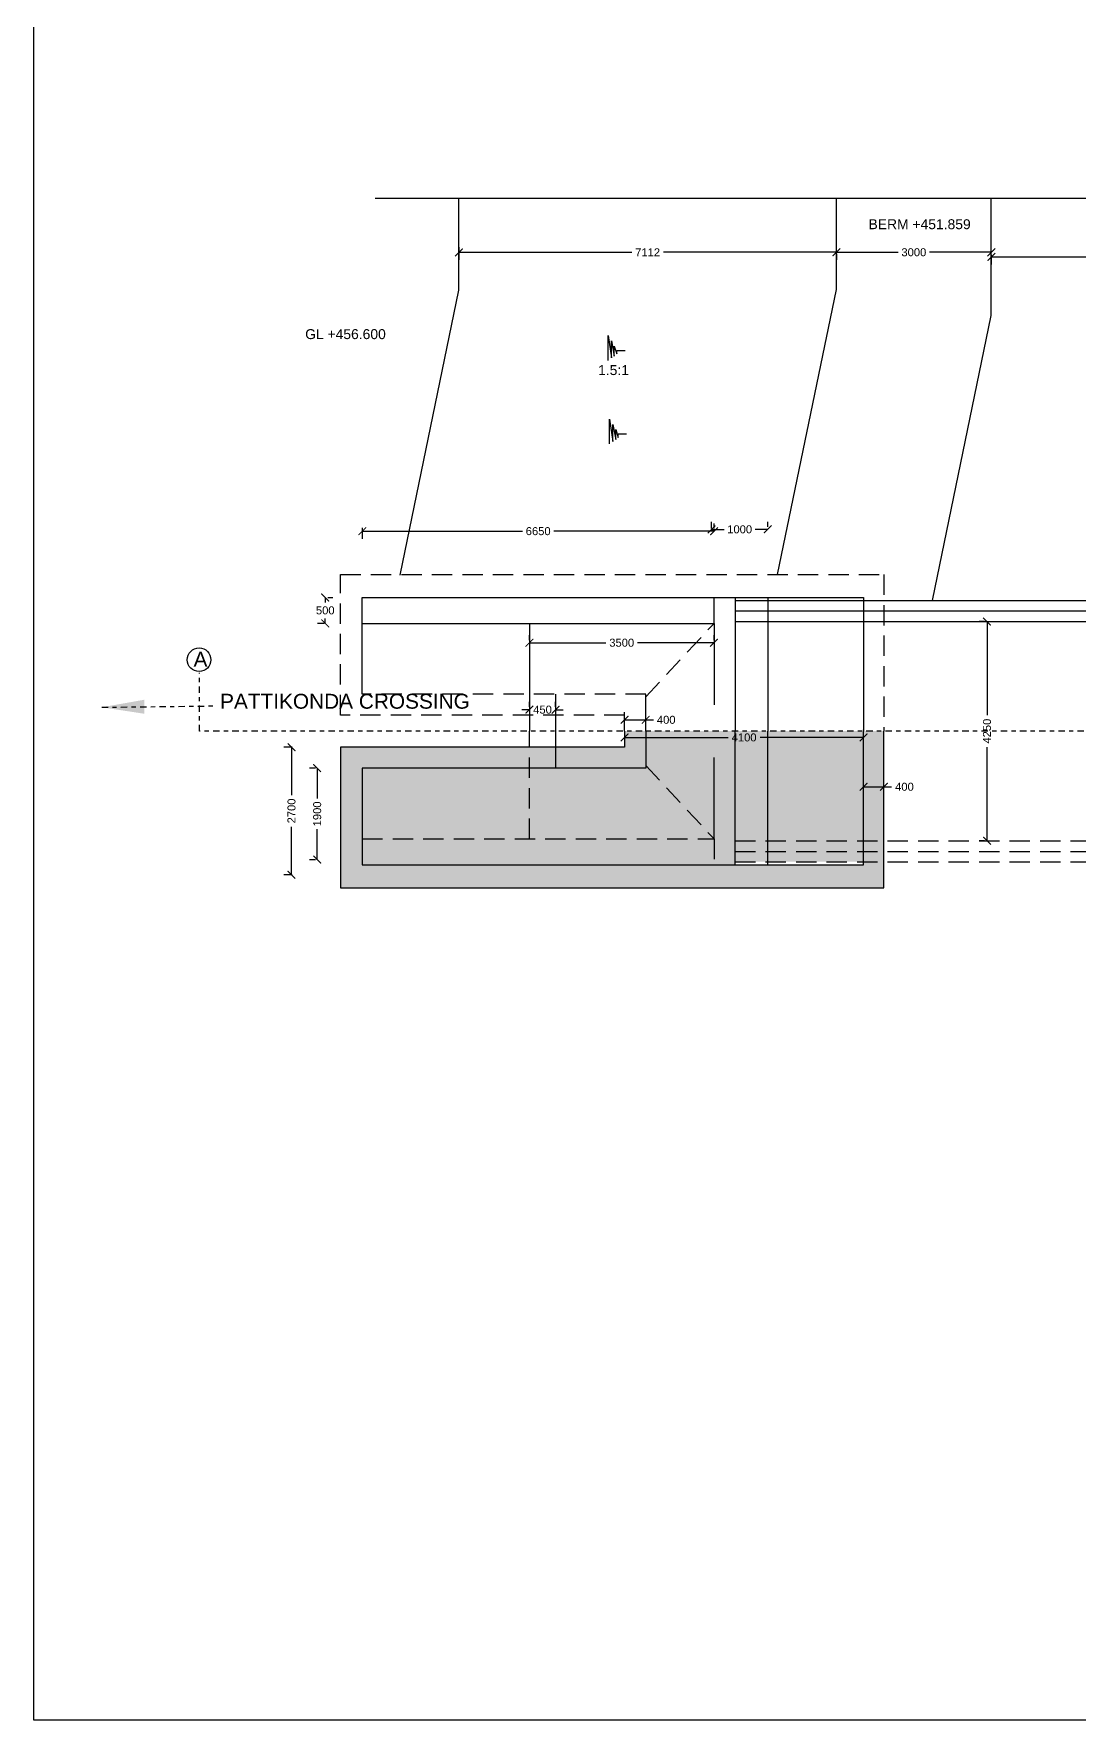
# Model space of a CAD drawing. Header units: inches. Extents: x 450 to 17534, y 459 to 10656.
# Drawn here: x 597.07 to 621.57, y 459.02 to 498.54 of the extents above; entities that cross this region are included whole.
import ezdxf

# ---------------------------------------------------------------- set-up
doc = ezdxf.new("R2010")
doc.units = ezdxf.units.IN
doc.header["$LTSCALE"] = 15
doc.header["$MEASUREMENT"] = 0
doc.linetypes.add('DASHDOT', pattern=[1, 0.5, -0.25, 0, -0.25])
doc.linetypes.add('HIDDEN', pattern=[9.525, 6.35, -3.175])
for name, color, linetype in [('DRAWING', 7, 'Continuous'), ('HATCH', 7, 'Continuous'), ('TEXT', 255, 'Continuous')]:
    doc.layers.add(name, color=color, linetype=linetype)
doc.styles.get("Standard").update_dxf_attribs({"font": 'arial.ttf'})
doc.styles.add('TIMES NEW ROMAN', font='times.ttf')
doc.dimstyles.new('dig', dxfattribs={"dimtxt": 0.1875, "dimasz": 0.18, "dimexe": 0.18, "dimexo": 0.0625, "dimgap": 0.09, "dimtad": 0, "dimtih": 1, "dimtoh": 1, "dimdec": 4, "dimzin": 0, "dimdsep": 46, "dimtxsty": 'Standard', "dimblk": 'ARCHTICK', "dimcen": 0.09, "dimadec": 0, "dimazin": 0, "dimtfac": 1, "dimtdec": 4, "dimtofl": 0, "dimtmove": 0, "dimatfit": 3, "dimldrblk": 'ARCHTICK', "dimfxl": 1, "dimtolj": 1, "dimtzin": 0, "dimarcsym": 0})
doc.dimstyles.new('ISO-25', dxfattribs={"dimtxt": 0.636364, "dimasz": 1, "dimexe": 1.25, "dimexo": 0.625, "dimtad": 0, "dimtih": 1, "dimtoh": 1, "dimlfac": 100, "dimtxsty": 'TIMES NEW ROMAN', "dimcen": 2.5, "dimadec": 0, "dimazin": 0, "dimtfac": 1, "dimtmove": 0, "dimatfit": 3, "dimfxl": 1, "dimarcsym": 0})

# ---------------------------------------------------------------- blocks, each defined once
blk = doc.blocks.new('_ArchTick')
at = {"color": 0, "linetype": 'ByBlock', "const_width": 0.15}
blk.add_lwpolyline([(-0.5, -0.5), (0.5, 0.5)], dxfattribs=at)
blk = doc.blocks.new('*D87')
at = {"layer": 'Defpoints', "color": 0, "ltscale": 0.02, "transparency": 16777216}
for p in [(607.034, 493.606), (615.876, 493.448), (615.876, 493.419)]:
    blk.add_point(p, dxfattribs=at)
at = {"layer": 'HATCH', "color": 0, "lineweight": -2, "ltscale": 0.02, "transparency": 16777216}
for p, q in [((607.034, 493.543), (607.034, 493.239)), ((607.034, 493.419), (611.087, 493.419)), ((615.876, 493.419), (611.823, 493.419)), ((615.876, 493.386), (615.876, 493.239))]:
    blk.add_line(p, q, dxfattribs=at)
at = {"layer": 'HATCH', "color": 0, "lineweight": -2, "ltscale": 0.02, "transparency": 16777216, "xscale": 0.18, "yscale": 0.18, "zscale": 0.18, "rotation": 180}
blk.add_blockref('_ArchTick', (607.034, 493.419), dxfattribs=at)
at = {"layer": 'HATCH', "color": 0, "lineweight": -2, "ltscale": 0.02, "transparency": 16777216, "xscale": 0.18, "yscale": 0.18, "zscale": 0.18}
blk.add_blockref('_ArchTick', (615.876, 493.419), dxfattribs=at)
at = {"layer": 'HATCH', "color": 0, "ltscale": 0.02, "transparency": 16777216, "insert": (611.455, 493.419), "char_height": 0.1875, "attachment_point": 5}
blk.add_mtext('\\A1;7112', dxfattribs=at)
blk = doc.blocks.new('*D88')
at = {"layer": 'Defpoints', "color": 0, "ltscale": 0.02, "transparency": 16777216}
for p in [(615.876, 493.419), (619.505, 493.419), (619.505, 493.419)]:
    blk.add_point(p, dxfattribs=at)
at = {"layer": 'HATCH', "color": 0, "lineweight": -2, "ltscale": 0.02, "transparency": 16777216}
for p, q in [((615.876, 493.481), (615.876, 493.599)), ((619.505, 493.481), (619.505, 493.599)), ((615.876, 493.419), (617.321, 493.419)), ((619.505, 493.419), (618.06, 493.419))]:
    blk.add_line(p, q, dxfattribs=at)
at = {"layer": 'HATCH', "color": 0, "lineweight": -2, "ltscale": 0.02, "transparency": 16777216, "xscale": 0.18, "yscale": 0.18, "zscale": 0.18, "rotation": 180}
blk.add_blockref('_ArchTick', (615.876, 493.419), dxfattribs=at)
at = {"layer": 'HATCH', "color": 0, "lineweight": -2, "ltscale": 0.02, "transparency": 16777216, "xscale": 0.18, "yscale": 0.18, "zscale": 0.18}
blk.add_blockref('_ArchTick', (619.505, 493.419), dxfattribs=at)
at = {"layer": 'HATCH', "color": 0, "ltscale": 0.02, "transparency": 16777216, "insert": (617.691, 493.419), "char_height": 0.1875, "attachment_point": 5}
blk.add_mtext('\\A1;3000', dxfattribs=at)
blk = doc.blocks.new('*D89')
at = {"layer": 'Defpoints', "color": 0, "ltscale": 0.02, "transparency": 16777216}
for p in [(619.505, 493.419), (626.467, 493.311), (626.467, 493.311)]:
    blk.add_point(p, dxfattribs=at)
at = {"layer": 'HATCH', "color": 0, "lineweight": -2, "ltscale": 0.02, "transparency": 16777216}
for p, q in [((619.505, 493.356), (619.505, 493.131)), ((619.505, 493.311), (622.616, 493.311)), ((626.467, 493.311), (623.355, 493.311)), ((626.467, 493.374), (626.467, 493.491))]:
    blk.add_line(p, q, dxfattribs=at)
at = {"layer": 'HATCH', "color": 0, "lineweight": -2, "ltscale": 0.02, "transparency": 16777216, "xscale": 0.18, "yscale": 0.18, "zscale": 0.18, "rotation": 180}
blk.add_blockref('_ArchTick', (619.505, 493.311), dxfattribs=at)
at = {"layer": 'HATCH', "color": 0, "lineweight": -2, "ltscale": 0.02, "transparency": 16777216, "xscale": 0.18, "yscale": 0.18, "zscale": 0.18}
blk.add_blockref('_ArchTick', (626.467, 493.311), dxfattribs=at)
at = {"layer": 'HATCH', "color": 0, "ltscale": 0.02, "transparency": 16777216, "insert": (622.986, 493.311), "char_height": 0.1875, "attachment_point": 5}
blk.add_mtext('\\A1;5600', dxfattribs=at)
blk = doc.blocks.new('*D94')
at = {"layer": 'Defpoints', "color": 0, "ltscale": 0.02, "transparency": 16777216}
for p in [(604.771, 487.026), (613.01, 486.884), (613.01, 486.884)]:
    blk.add_point(p, dxfattribs=at)
at = {"layer": 'HATCH', "color": 0, "lineweight": -2, "ltscale": 0.02, "transparency": 16777216}
for p, q in [((604.771, 486.963), (604.771, 486.704)), ((604.771, 486.884), (608.52, 486.884)), ((613.01, 486.884), (609.261, 486.884)), ((613.01, 486.947), (613.01, 487.064))]:
    blk.add_line(p, q, dxfattribs=at)
at = {"layer": 'HATCH', "color": 0, "lineweight": -2, "ltscale": 0.02, "transparency": 16777216, "xscale": 0.18, "yscale": 0.18, "zscale": 0.18, "rotation": 180}
blk.add_blockref('_ArchTick', (604.771, 486.884), dxfattribs=at)
at = {"layer": 'HATCH', "color": 0, "lineweight": -2, "ltscale": 0.02, "transparency": 16777216, "xscale": 0.18, "yscale": 0.18, "zscale": 0.18}
blk.add_blockref('_ArchTick', (613.01, 486.884), dxfattribs=at)
at = {"layer": 'HATCH', "color": 0, "ltscale": 0.02, "transparency": 16777216, "insert": (608.891, 486.884), "char_height": 0.1875, "attachment_point": 5}
blk.add_mtext('\\A1;6650', dxfattribs=at)
blk = doc.blocks.new('*D95')
at = {"layer": 'Defpoints', "color": 0, "ltscale": 0.02, "transparency": 16777216}
for p in [(612.954, 486.884), (614.268, 486.927), (614.268, 486.927)]:
    blk.add_point(p, dxfattribs=at)
at = {"layer": 'HATCH', "color": 0, "lineweight": -2, "ltscale": 0.02, "transparency": 16777216}
for p, q in [((612.954, 486.947), (612.954, 487.107)), ((612.954, 486.927), (613.25, 486.927)), ((614.268, 486.927), (613.972, 486.927)), ((614.268, 486.989), (614.268, 487.107))]:
    blk.add_line(p, q, dxfattribs=at)
at = {"layer": 'HATCH', "color": 0, "lineweight": -2, "ltscale": 0.02, "transparency": 16777216, "xscale": 0.18, "yscale": 0.18, "zscale": 0.18, "rotation": 180}
blk.add_blockref('_ArchTick', (612.954, 486.927), dxfattribs=at)
at = {"layer": 'HATCH', "color": 0, "lineweight": -2, "ltscale": 0.02, "transparency": 16777216, "xscale": 0.18, "yscale": 0.18, "zscale": 0.18}
blk.add_blockref('_ArchTick', (614.268, 486.927), dxfattribs=at)
at = {"layer": 'HATCH', "color": 0, "ltscale": 0.02, "transparency": 16777216, "insert": (613.611, 486.927), "char_height": 0.1875, "attachment_point": 5}
blk.add_mtext('\\A1;1000', dxfattribs=at)
blk = doc.blocks.new('*D96')
at = {"layer": 'Defpoints', "color": 0, "ltscale": 0.02, "transparency": 16777216}
for p in [(603.901, 485.332), (603.903, 484.723), (603.944, 484.723)]:
    blk.add_point(p, dxfattribs=at)
at = {"layer": 'HATCH', "color": 0, "lineweight": -2, "ltscale": 0.02, "transparency": 16777216}
for p, q in [((603.903, 485.332), (603.903, 485.213)), ((603.964, 485.332), (604.083, 485.332)), ((603.881, 484.723), (603.723, 484.723)), ((603.903, 484.723), (603.903, 484.842))]:
    blk.add_line(p, q, dxfattribs=at)
at = {"layer": 'HATCH', "color": 0, "lineweight": -2, "ltscale": 0.02, "transparency": 16777216, "xscale": 0.18, "yscale": 0.18, "zscale": 0.18}
for p, rotation in [((603.903, 485.332), 90), ((603.903, 484.723), 270)]:
    blk.add_blockref('_ArchTick', p, dxfattribs=dict(at, rotation=rotation))
at = {"layer": 'HATCH', "color": 0, "ltscale": 0.02, "transparency": 16777216, "insert": (603.903, 485.028), "char_height": 0.1875, "attachment_point": 5}
blk.add_mtext('\\A1;500', dxfattribs=at)
blk = doc.blocks.new('*D97')
at = {"layer": 'Defpoints', "color": 0, "ltscale": 0.02, "transparency": 16777216}
for p in [(608.686, 484.27), (608.686, 484.27), (613.01, 484.27)]:
    blk.add_point(p, dxfattribs=at)
at = {"layer": 'HATCH', "color": 0, "lineweight": -2, "ltscale": 0.02, "transparency": 16777216}
for p, q in [((608.686, 484.332), (608.686, 484.45)), ((608.686, 484.27), (610.478, 484.27)), ((613.01, 484.27), (611.218, 484.27)), ((613.01, 484.332), (613.01, 484.45))]:
    blk.add_line(p, q, dxfattribs=at)
at = {"layer": 'HATCH', "color": 0, "lineweight": -2, "ltscale": 0.02, "transparency": 16777216, "xscale": 0.18, "yscale": 0.18, "zscale": 0.18, "rotation": 180}
blk.add_blockref('_ArchTick', (608.686, 484.27), dxfattribs=at)
at = {"layer": 'HATCH', "color": 0, "lineweight": -2, "ltscale": 0.02, "transparency": 16777216, "xscale": 0.18, "yscale": 0.18, "zscale": 0.18}
blk.add_blockref('_ArchTick', (613.01, 484.27), dxfattribs=at)
at = {"layer": 'HATCH', "color": 0, "ltscale": 0.02, "transparency": 16777216, "insert": (610.848, 484.27), "char_height": 0.1875, "attachment_point": 5}
blk.add_mtext('\\A1;3500', dxfattribs=at)
blk = doc.blocks.new('*D98')
at = {"layer": 'Defpoints', "color": 0, "ltscale": 0.02, "transparency": 16777216}
for p in [(608.686, 482.702), (609.3, 482.702), (609.3, 482.702)]:
    blk.add_point(p, dxfattribs=at)
at = {"layer": 'HATCH', "color": 0, "lineweight": -2, "ltscale": 0.02, "transparency": 16777216}
for p, q in [((608.686, 482.702), (608.506, 482.702)), ((608.686, 482.765), (608.686, 482.882)), ((609.3, 482.765), (609.3, 482.882)), ((609.3, 482.702), (609.48, 482.702))]:
    blk.add_line(p, q, dxfattribs=at)
at = {"layer": 'HATCH', "color": 0, "lineweight": -2, "ltscale": 0.02, "transparency": 16777216, "xscale": 0.18, "yscale": 0.18, "zscale": 0.18}
blk.add_blockref('_ArchTick', (608.686, 482.702), dxfattribs=at)
at = {"layer": 'HATCH', "color": 0, "lineweight": -2, "ltscale": 0.02, "transparency": 16777216, "xscale": 0.18, "yscale": 0.18, "zscale": 0.18, "rotation": 180}
blk.add_blockref('_ArchTick', (609.3, 482.702), dxfattribs=at)
at = {"layer": 'HATCH', "color": 0, "ltscale": 0.02, "transparency": 16777216, "insert": (608.993, 482.702), "char_height": 0.1875, "attachment_point": 5}
blk.add_mtext('\\A1;450', dxfattribs=at)
blk = doc.blocks.new('*D99')
at = {"layer": 'Defpoints', "color": 0, "ltscale": 0.02, "transparency": 16777216}
for p in [(610.916, 482.464), (611.409, 482.464), (611.409, 482.464)]:
    blk.add_point(p, dxfattribs=at)
at = {"layer": 'HATCH', "color": 0, "lineweight": -2, "ltscale": 0.02, "transparency": 16777216}
for p, q in [((610.916, 482.527), (610.916, 482.644)), ((611.409, 482.527), (611.409, 482.644)), ((610.916, 482.464), (611.409, 482.464)), ((611.409, 482.464), (611.589, 482.464))]:
    blk.add_line(p, q, dxfattribs=at)
at = {"layer": 'HATCH', "color": 0, "lineweight": -2, "ltscale": 0.02, "transparency": 16777216, "xscale": 0.18, "yscale": 0.18, "zscale": 0.18, "rotation": 180}
blk.add_blockref('_ArchTick', (610.916, 482.464), dxfattribs=at)
at = {"layer": 'HATCH', "color": 0, "lineweight": -2, "ltscale": 0.02, "transparency": 16777216, "xscale": 0.18, "yscale": 0.18, "zscale": 0.18}
blk.add_blockref('_ArchTick', (611.409, 482.464), dxfattribs=at)
at = {"layer": 'HATCH', "color": 0, "ltscale": 0.02, "transparency": 16777216, "insert": (611.89, 482.464), "char_height": 0.1875, "attachment_point": 5}
blk.add_mtext('\\A1;400', dxfattribs=at)
blk = doc.blocks.new('*D100')
at = {"layer": 'Defpoints', "color": 0, "ltscale": 0.02, "transparency": 16777216}
for p in [(603.734, 481.333), (603.715, 479.187), (603.734, 479.187)]:
    blk.add_point(p, dxfattribs=at)
at = {"layer": 'HATCH', "color": 0, "lineweight": -2, "ltscale": 0.02, "transparency": 16777216}
for p, q in [((603.671, 481.333), (603.535, 481.333)), ((603.715, 481.333), (603.715, 480.621)), ((603.715, 479.187), (603.715, 479.899)), ((603.671, 479.187), (603.535, 479.187))]:
    blk.add_line(p, q, dxfattribs=at)
at = {"layer": 'HATCH', "color": 0, "lineweight": -2, "ltscale": 0.02, "transparency": 16777216, "xscale": 0.18, "yscale": 0.18, "zscale": 0.18}
for p, rotation in [((603.715, 481.333), 90), ((603.715, 479.187), 270)]:
    blk.add_blockref('_ArchTick', p, dxfattribs=dict(at, rotation=rotation))
at = {"layer": 'HATCH', "color": 0, "ltscale": 0.02, "transparency": 16777216, "insert": (603.715, 480.26), "char_height": 0.1875, "attachment_point": 5, "rotation": 90}
blk.add_mtext('\\A1;1900', dxfattribs=at)
blk = doc.blocks.new('*D101')
at = {"layer": 'Defpoints', "color": 0, "ltscale": 0.02, "transparency": 16777216}
for p in [(603.19, 481.823), (603.113, 478.834), (603.19, 478.834)]:
    blk.add_point(p, dxfattribs=at)
at = {"layer": 'HATCH', "color": 0, "lineweight": -2, "ltscale": 0.02, "transparency": 16777216}
for p, q in [((603.127, 481.823), (602.933, 481.823)), ((603.113, 481.823), (603.113, 480.7)), ((603.113, 478.834), (603.113, 479.957)), ((603.127, 478.834), (602.933, 478.834))]:
    blk.add_line(p, q, dxfattribs=at)
at = {"layer": 'HATCH', "color": 0, "lineweight": -2, "ltscale": 0.02, "transparency": 16777216, "xscale": 0.18, "yscale": 0.18, "zscale": 0.18}
for p, rotation in [((603.113, 481.823), 90), ((603.113, 478.834), 270)]:
    blk.add_blockref('_ArchTick', p, dxfattribs=dict(at, rotation=rotation))
at = {"layer": 'HATCH', "color": 0, "ltscale": 0.02, "transparency": 16777216, "insert": (603.113, 480.329), "char_height": 0.1875, "attachment_point": 5, "rotation": 90}
blk.add_mtext('\\A1;2700', dxfattribs=at)
blk = doc.blocks.new('*D102')
at = {"layer": 'Defpoints', "color": 0, "ltscale": 0.02, "transparency": 16777216}
for p in [(610.916, 482.199), (616.514, 482.051), (616.514, 482.051)]:
    blk.add_point(p, dxfattribs=at)
at = {"layer": 'HATCH', "color": 0, "lineweight": -2, "ltscale": 0.02, "transparency": 16777216}
for p, q in [((610.916, 482.136), (610.916, 481.871)), ((616.514, 482.114), (616.514, 482.231)), ((610.916, 482.051), (613.342, 482.051)), ((616.514, 482.051), (614.088, 482.051))]:
    blk.add_line(p, q, dxfattribs=at)
at = {"layer": 'HATCH', "color": 0, "lineweight": -2, "ltscale": 0.02, "transparency": 16777216, "xscale": 0.18, "yscale": 0.18, "zscale": 0.18, "rotation": 180}
blk.add_blockref('_ArchTick', (610.916, 482.051), dxfattribs=at)
at = {"layer": 'HATCH', "color": 0, "lineweight": -2, "ltscale": 0.02, "transparency": 16777216, "xscale": 0.18, "yscale": 0.18, "zscale": 0.18}
blk.add_blockref('_ArchTick', (616.514, 482.051), dxfattribs=at)
at = {"layer": 'HATCH', "color": 0, "ltscale": 0.02, "transparency": 16777216, "insert": (613.715, 482.051), "char_height": 0.1875, "attachment_point": 5}
blk.add_mtext('\\A1;4100', dxfattribs=at)
blk = doc.blocks.new('*D103')
at = {"layer": 'Defpoints', "color": 0, "ltscale": 0.02, "transparency": 16777216}
for p in [(616.514, 480.895), (616.991, 480.895), (616.991, 480.895)]:
    blk.add_point(p, dxfattribs=at)
at = {"layer": 'HATCH', "color": 0, "lineweight": -2, "ltscale": 0.02, "transparency": 16777216}
for p, q in [((616.514, 480.958), (616.514, 481.075)), ((616.991, 480.958), (616.991, 481.075)), ((616.514, 480.895), (616.991, 480.895)), ((616.991, 480.895), (617.171, 480.895))]:
    blk.add_line(p, q, dxfattribs=at)
at = {"layer": 'HATCH', "color": 0, "lineweight": -2, "ltscale": 0.02, "transparency": 16777216, "xscale": 0.18, "yscale": 0.18, "zscale": 0.18, "rotation": 180}
blk.add_blockref('_ArchTick', (616.514, 480.895), dxfattribs=at)
at = {"layer": 'HATCH', "color": 0, "lineweight": -2, "ltscale": 0.02, "transparency": 16777216, "xscale": 0.18, "yscale": 0.18, "zscale": 0.18}
blk.add_blockref('_ArchTick', (616.991, 480.895), dxfattribs=at)
at = {"layer": 'HATCH', "color": 0, "ltscale": 0.02, "transparency": 16777216, "insert": (617.471, 480.895), "char_height": 0.1875, "attachment_point": 5}
blk.add_mtext('\\A1;400', dxfattribs=at)
blk = doc.blocks.new('*D104')
at = {"layer": 'Defpoints', "color": 0, "ltscale": 0.02, "transparency": 16777216}
for p in [(619.405, 484.767), (619.405, 484.767), (619.405, 479.63)]:
    blk.add_point(p, dxfattribs=at)
at = {"layer": 'HATCH', "color": 0, "lineweight": -2, "ltscale": 0.02, "transparency": 16777216}
for p, q in [((619.343, 484.767), (619.225, 484.767)), ((619.405, 484.767), (619.405, 482.572)), ((619.405, 479.63), (619.405, 481.825)), ((619.343, 479.63), (619.225, 479.63))]:
    blk.add_line(p, q, dxfattribs=at)
at = {"layer": 'HATCH', "color": 0, "lineweight": -2, "ltscale": 0.02, "transparency": 16777216, "xscale": 0.18, "yscale": 0.18, "zscale": 0.18}
for p, rotation in [((619.405, 484.767), 90), ((619.405, 479.63), 270)]:
    blk.add_blockref('_ArchTick', p, dxfattribs=dict(at, rotation=rotation))
at = {"layer": 'HATCH', "color": 0, "ltscale": 0.02, "transparency": 16777216, "insert": (619.405, 482.199), "char_height": 0.1875, "attachment_point": 5, "rotation": 90}
blk.add_mtext('\\A1;4250', dxfattribs=at)

msp = doc.modelspace()

# ---------------------------------------------------------------- hatches: boundary and pattern name
at = {"layer": 'HATCH', "linetype": 'HIDDEN'}
h = msp.add_hatch(dxfattribs=at)
h.set_pattern_fill('AR-CONC', color=256, scale=0.05, style=0)
h.set_pattern_definition([(50, (-225.8218, -13.45286), (0.35863009, -0.03137607), [0.0375, -0.4125]), (355, (-225.8218, -13.45286), (-0.06937567, 0.37609607), [0.03, -0.33]), (100.451444, (-225.7919, -13.45547), (0.28925442, 0.34472), [0.0318701, -0.35057106]), (46.1842, (-225.8218, -13.35286), (0.53362067, -0.08275964), [0.05625, -0.61875]), (96.635635, (-225.7773, -13.35975), (0.46733097, 0.4870593), [0.04780517, -0.52585688]), (351.184164, (-225.8218, -13.35286), (0.46733097, 0.4870593), [0.045, -0.495]), (21, (-225.7718, -13.37786), (0.29845353, -0.201309445), [0.0375, -0.4125]), (326, (-225.7718, -13.37786), (0.12165767, 0.36257502), [0.03, -0.33]), (71.451445, (-225.74692, -13.39463), (0.42011119, 0.16126558), [0.0318701, -0.35057106]), (37.5, (-225.8218, -13.45286), (0.006079928, 0.166446927), [0, -0.326, 0, -0.335, 0, -0.33125]), (7.5, (-225.8218, -13.45286), (0.13153477, 0.197205856), [0, -0.191, 0, -0.3185, 0, -0.12625]), (327.5, (-225.9333, -13.45286), (0.266911218, -0.011277436), [0, -0.125, 0, -0.39, 0, -0.5175]), (317.5, (-225.9833, -13.45286), (0.291593085, 0.05005249), [0, -0.1625, 0, -0.259, 0, -0.3675])])
h.paths.add_polyline_path([(604.26049, 481.82345), (604.26049, 478.53073), (616.99067, 478.53073), (616.99067, 479.13977), (616.51429, 479.13977), (616.51429, 479.06568), (604.77114, 479.06568), (604.77114, 481.33328), (608.68596, 481.33328), (608.68596, 481.82345)])
h.paths.add_polyline_path([(611.40922, 481.33328), (611.40922, 482.19871), (610.91585, 482.19871), (610.91585, 481.82345), (608.68596, 481.82345), (608.68596, 481.33328)])
h.paths.add_polyline_path([(613.01009, 479.67407), (613.01009, 482.19871), (611.40922, 482.19871), (611.40922, 481.39661)])
h.paths.add_polyline_path([(613.50245, 482.19871), (613.01009, 482.19871), (613.01009, 479.67407), (613.01009, 479.06568), (613.50245, 479.06568)])
h.paths.add_polyline_path([(614.26797, 482.19871), (613.50245, 482.19871), (613.50245, 479.62997), (614.26797, 479.62997)])
h.paths.add_polyline_path([(614.26797, 479.62997), (616.51429, 479.62997), (616.51429, 482.19871), (614.26797, 482.19871)])
h.paths.add_polyline_path([(616.51429, 479.62997), (616.99067, 479.62997), (616.99067, 482.19871), (616.51429, 482.19871)])
h.paths.add_polyline_path([(613.01009, 479.67407), (611.40922, 481.39661), (611.40922, 481.33328), (608.68596, 481.33328), (608.68596, 479.67407)], flags=17)
h.paths.add_polyline_path([(608.68596, 479.67407), (608.68596, 481.33328), (604.77114, 481.33328), (604.77114, 479.67407)], flags=17)
h.paths.add_polyline_path([(613.01009, 479.06568), (613.01009, 479.67407), (604.77114, 479.67407), (604.77114, 479.06568)], flags=16)
h.paths.add_polyline_path([(616.51429, 479.13977), (616.51429, 479.37923), (614.26797, 479.37923), (614.26797, 479.13977)], flags=17)
h.paths.add_polyline_path([(616.51429, 479.37923), (616.51429, 479.62997), (614.26797, 479.62997), (614.26797, 479.37923)], flags=17)
h.paths.add_polyline_path([(613.50245, 479.37923), (613.50245, 479.13977), (614.26797, 479.13977), (614.26797, 479.37923)], flags=17)
h.paths.add_polyline_path([(614.26797, 479.37923), (614.26797, 479.62997), (613.50245, 479.62997), (613.50245, 479.37923)], flags=17)
h.paths.add_polyline_path([(616.99067, 479.13977), (616.99067, 479.37923), (616.51429, 479.37923), (616.51429, 479.13977)], flags=17)
h.paths.add_polyline_path([(616.99067, 479.37923), (616.99067, 479.62997), (616.51429, 479.62997), (616.51429, 479.37923)], flags=17)

# ---------------------------------------------------------------- linework, layer by layer
at = {"layer": 'DRAWING', "ltscale": 0.02}
for p, q in [((604.77114, 483.06413), (604.77114, 485.33173)), ((604.77114, 485.33173), (616.51429, 485.33173)), ((616.51429, 485.33173), (616.51429, 482.19871)), ((616.51429, 479.06568), (616.51429, 482.19871)), ((604.77114, 481.33328), (604.77114, 479.06568)), ((604.77114, 479.06568), (616.51429, 479.06568))]:
    msp.add_line(p, q, dxfattribs=at)
at = {"layer": 'DRAWING', "linetype": 'HIDDEN', "ltscale": 0.005}
msp.add_line((611.40922, 483.06413), (604.77114, 483.06413), dxfattribs=at)
at = {"layer": 'DRAWING', "linetype": 'HIDDEN', "ltscale": 0.02}
for q in [(611.40922, 483.06413), (611.40922, 481.33328)]:
    msp.add_line((611.40922, 482.19871), q, dxfattribs=at)
at = {"layer": 'DRAWING', "ltscale": 0.005}
msp.add_line((611.40922, 481.33328), (604.77114, 481.33328), dxfattribs=at)
at = {"layer": 'DRAWING', "ltscale": 0.02}
for points in [[(605.07371, 494.68786), (629.74733, 494.68786), (629.74733, 495.28188), (630.25538, 494.17494), (630.25538, 494.79914), (632.47641, 494.79914)], [(605.6582, 485.85654), (607.03411, 492.53358), (607.03411, 494.67797)], [(614.50032, 485.86668), (615.87623, 492.54373), (615.87623, 494.68812)], [(618.12899, 485.25764), (619.5049, 491.93469), (619.5049, 494.68786)], [(610.5317, 490.88684), (610.5317, 491.46953), (610.60752, 490.94364), (610.60752, 491.34122), (610.67486, 490.98781), (610.67486, 491.22342), (610.72962, 491.04039), (610.72962, 491.12034), (610.92957, 491.12034)], [(610.56394, 488.92971), (610.56394, 489.5124), (610.63975, 488.98651), (610.63975, 489.38409), (610.7071, 489.03068), (610.7071, 489.26629), (610.76185, 489.08326), (610.76185, 489.16321), (610.9618, 489.16321)], [(604.77114, 484.72334), (613.01009, 484.72334), (613.01009, 485.33173)], [(613.50245, 485.33173), (613.50245, 482.19871)], [(614.26797, 485.33173), (614.26797, 482.19871)], [(613.50245, 485.25764), (632.47641, 485.25764)], [(613.50245, 485.01819), (632.47641, 485.01819)], [(608.68596, 484.72334), (608.68596, 482.19871)], [(613.50245, 484.76745), (632.47641, 484.76745)], [(609.30032, 483.06413), (609.30032, 481.33328)], [(613.50245, 479.06568), (613.50245, 482.19871)], [(614.26797, 479.06568), (614.26797, 482.19871)]]:
    msp.add_lwpolyline(points, dxfattribs=at)
at = {"layer": 'DRAWING', "linetype": 'HIDDEN', "ltscale": 0.005}
for points in [[(610.91585, 482.19871), (610.91585, 482.57396), (604.26049, 482.57396), (604.26049, 485.86668), (616.99067, 485.86668), (616.99067, 482.19871)], [(611.40922, 483.0008), (613.01009, 484.72334)], [(608.68596, 479.67407), (608.68596, 482.19871)], [(611.40922, 481.39661), (613.01009, 479.67407)], [(604.77114, 479.67407), (613.01009, 479.67407), (613.01009, 479.06568)], [(613.50245, 479.62997), (632.47641, 479.62997)], [(613.50245, 479.37923), (632.47641, 479.37923)], [(613.50245, 479.13977), (632.47641, 479.13977)]]:
    msp.add_lwpolyline(points, dxfattribs=at)
at = {"layer": 'DRAWING', "linetype": 'HIDDEN', "ltscale": 0.02}
for points in [[(613.01009, 484.72334), (613.01009, 482.19871)], [(613.01009, 479.67407), (613.01009, 482.19871)]]:
    msp.add_lwpolyline(points, dxfattribs=at)
at = {"layer": 'DRAWING', "linetype": 'DASHDOT', "ltscale": 0.02}
msp.add_lwpolyline([(632.47641, 482.19871), (600.95562, 482.19871), (600.95562, 483.56528)], dxfattribs=at)
at = {"layer": 'DRAWING', "ltscale": 0.005}
msp.add_lwpolyline([(610.91585, 482.19871), (610.91585, 481.82345), (604.26049, 481.82345), (604.26049, 478.53073), (616.99067, 478.53073), (616.99067, 482.19871)], dxfattribs=at)
at = {"layer": 'HATCH', "ltscale": 0.02}
msp.add_lwpolyline([(597.07464, 528.14824), (695.6838, 528.14824), (695.6838, 459.02232), (597.07464, 459.02232)], close=True, dxfattribs=at)
at = {"layer": 'TEXT'}
msp.add_circle((600.94803, 483.87195), 0.27621, dxfattribs=at)

# ---------------------------------------------------------------- texts
at = {"layer": 'TEXT', "attachment_point": 1}
for s, insert, char_height, width in [('BERM +451.859', (616.62947, 494.19335), 0.2326387, 2.7481468), ('GL +456.600', (603.43295, 491.61781), 0.2326387, 2.3103196), ('1.5:1', (610.29498, 490.77554), 0.232639, 2.3103196), ('A', (600.81852, 484.05735), 0.34896, 7.8070281), ('PATTIKONDA CROSSING', (601.44003, 483.07388), 0.348958, 7.8070281)]:
    msp.add_mtext(s, dxfattribs=dict(at, insert=insert, char_height=char_height, width=width))

# ---------------------------------------------------------------- dimensions: what is measured, and where the dimension line sits
at = {"layer": 'HATCH', "ltscale": 0.02}
for base, p1, p2, text, picture, middle in [((615.87623, 493.41889), (607.03411, 493.60578), (615.87623, 493.4482), '7112', '*D87', (611.45517, 493.41889)), ((619.5049, 493.41889), (615.87623, 493.41889), (619.5049, 493.41889), '3000', '*D88', (617.69057, 493.41889)), ((626.46656, 493.31127), (619.5049, 493.41889), (626.46656, 493.31127), '5600', '*D89', (622.98573, 493.31127)), ((613.01009, 486.8845), (604.77114, 487.02581), (613.01009, 486.8845), '6650', '*D94', (608.89062, 486.8845)), ((614.26797, 486.9269), (612.95366, 486.8845), (614.26797, 486.9269), '1000', '*D95', (613.61082, 486.9269)), ((608.68596, 484.26967), (613.01009, 484.26967), (608.68596, 484.26967), '3500', '*D97', (610.84802, 484.26967)), ((609.30032, 482.70205), (608.68596, 482.70205), (609.30032, 482.70205), '450', '*D98', (608.99314, 482.70205)), ((611.40922, 482.46429), (610.91585, 482.46429), (611.40922, 482.46429), '400', '*D99', (611.88981, 482.46429)), ((616.51429, 482.05143), (610.91585, 482.19871), (616.51429, 482.05143), '4100', '*D102', (613.71507, 482.05143)), ((616.99067, 480.89547), (616.51429, 480.89547), (616.99067, 480.89547), '400', '*D103', (617.47126, 480.89547))]:
    dim = msp.add_linear_dim(base=base, p1=p1, p2=p2, text=text, dimstyle='dig', dxfattribs=at)
    dim.commit()
    dim.dimension.update_dxf_attribs({"geometry": picture, "text_midpoint": middle})
dim = msp.add_linear_dim(base=(603.90268, 484.72334), p1=(603.90143, 485.33173), p2=(603.94388, 484.72334), angle=90, text='500', dimstyle='dig', dxfattribs=at)
dim.commit()
dim.dimension.update_dxf_attribs({"geometry": '*D96', "text_midpoint": (603.90268, 485.02754)})
for base, p1, p2, text, picture, middle in [((619.40546, 484.76745), (619.40546, 479.62997), (619.40546, 484.76745), '4250', '*D104', (619.40546, 482.19871)), ((603.11333, 478.83366), (603.18965, 481.82345), (603.18965, 478.83366), '2700', '*D101', (603.11333, 480.32856)), ((603.71464, 479.18656), (603.73372, 481.33328), (603.73372, 479.18656), '1900', '*D100', (603.71464, 480.25992))]:
    dim = msp.add_linear_dim(base=base, p1=p1, p2=p2, angle=90, text=text, dimstyle='dig', dxfattribs=at)
    dim.commit()
    dim.dimension.update_dxf_attribs({"geometry": picture, "text_midpoint": middle, "text_rotation": 90})

# ---------------------------------------------------------------- leaders
at = {"layer": 'TEXT', "linetype": 'DASHDOT', "ltscale": 0.02}
msp.add_leader([(598.66704, 482.75802), (601.31917, 482.79074)], dimstyle='ISO-25', override={"dimgap": 0.625, "dimtad": 0}, dxfattribs=at)

doc.saveas('drawing.dxf')
